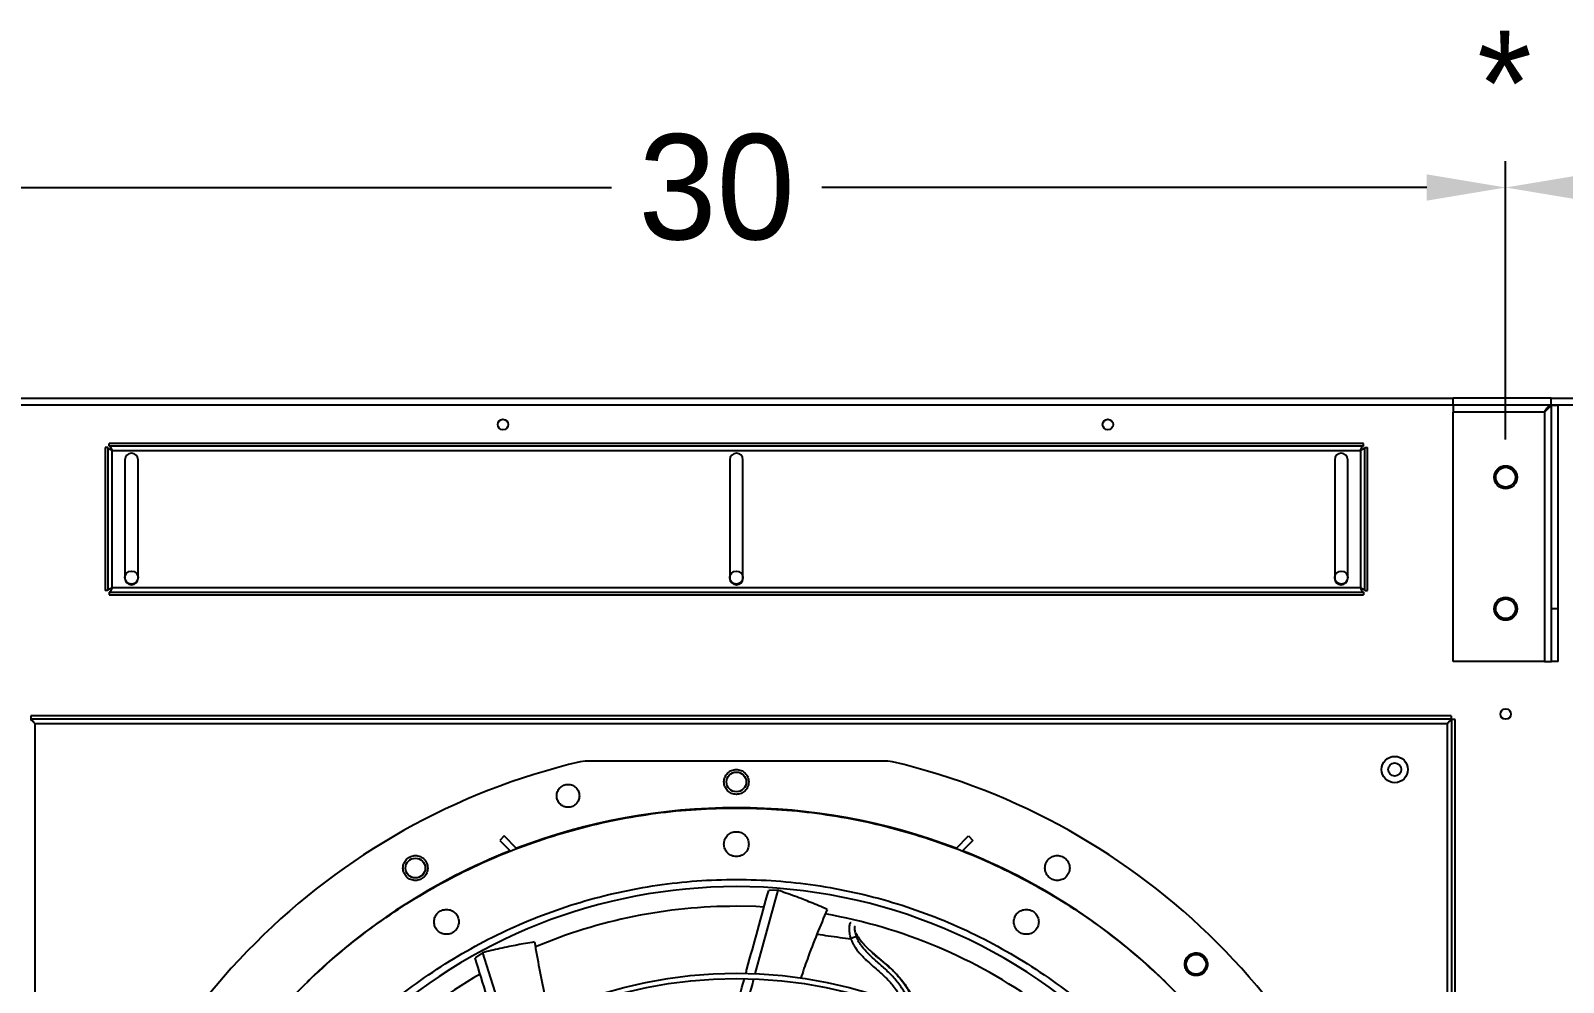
# Model space of a CAD drawing. Header units: inches. Extents: x 1229 to 1453, y -1023 to -720.
# Drawn here: x 1301.69 to 1330.83, y -977.08 to -959 of the extents above; entities that cross this region are included whole.
import ezdxf

# ---------------------------------------------------------------- set-up
doc = ezdxf.new("R2010")
doc.units = ezdxf.units.IN
doc.header["$MEASUREMENT"] = 0
doc.header["$PDSIZE"] = -1
doc.dimstyles.new('RAE Solutions', dxfattribs={"dimtxt": 2, "dimasz": 1.5, "dimexe": 0.5, "dimexo": 0.5, "dimgap": 0.5, "dimtad": 0, "dimtih": 1, "dimtoh": 1, "dimdec": 3, "dimrnd": 0.125, "dimzin": 1, "dimdsep": 46, "dimlunit": 5, "dimtxsty": 'Standard', "dimcen": 0.09, "dimadec": 0, "dimazin": 0, "dimtfac": 1, "dimtdec": 3, "dimtofl": 0, "dimtmove": 0, "dimatfit": 3, "dimfxl": 1, "dimtolj": 1, "dimtzin": 1, "dimarcsym": 0})

# ---------------------------------------------------------------- blocks, each defined once
blk = doc.blocks.new('*D278')
at = {"color": 0, "lineweight": -2, "transparency": 16777216}
for p, q in [((1299.736, -966.764), (1299.736, -961.479)), ((1329.736, -966.764), (1329.736, -961.479)), ((1301.236, -961.979), (1312.736, -961.979)), ((1328.236, -961.979), (1316.736, -961.979))]:
    blk.add_line(p, q, dxfattribs=at)
at = {"color": 0, "transparency": 16777216}
for points in [[(1301.236, -961.729), (1301.236, -962.229), (1299.736, -961.979)], [(1328.236, -961.729), (1328.236, -962.229), (1329.736, -961.979)]]:
    blk.add_solid(points, dxfattribs=at)
at = {"layer": 'Defpoints', "color": 0, "transparency": 16777216}
for p in [(1329.736, -961.979), (1299.736, -967.264), (1329.736, -967.264)]:
    blk.add_point(p, dxfattribs=at)
at = {"color": 0, "transparency": 16777216, "insert": (1314.736, -961.979), "char_height": 2, "attachment_point": 5}
blk.add_mtext('\\A1;30', dxfattribs=at)
blk = doc.blocks.new('*D281')
at = {"color": 0, "lineweight": -2, "transparency": 16777216}
for p, q in [((1329.736, -966.764), (1329.736, -961.479)), ((1359.799, -966.764), (1359.799, -961.479)), ((1331.236, -961.979), (1342.768, -961.979)), ((1358.299, -961.979), (1346.768, -961.979))]:
    blk.add_line(p, q, dxfattribs=at)
at = {"color": 0, "transparency": 16777216}
for points in [[(1331.236, -961.729), (1331.236, -962.229), (1329.736, -961.979)], [(1358.299, -961.729), (1358.299, -962.229), (1359.799, -961.979)]]:
    blk.add_solid(points, dxfattribs=at)
at = {"layer": 'Defpoints', "color": 0, "transparency": 16777216}
for p in [(1359.799, -961.979), (1329.736, -967.264), (1359.799, -967.264)]:
    blk.add_point(p, dxfattribs=at)
at = {"color": 0, "transparency": 16777216, "insert": (1344.768, -961.979), "char_height": 2, "attachment_point": 5}
blk.add_mtext('\\A1;30', dxfattribs=at)

msp = doc.modelspace()

# ---------------------------------------------------------------- linework, layer by layer
at = {"color": 18, "linetype": 'Continuous', "lineweight": 25, "true_color": 0x000000}
for p, q in [((1328.7364, -966.1155), (1300.59, -966.1155)), ((1300.5993, -965.9825), (1328.7364, -965.9825)), ((1328.7364, -966.1125), (1328.7364, -965.9825)), ((1330.5993, -965.9825), (1328.7364, -965.9825)), ((1330.5993, -966.1125), (1328.7364, -966.1125)), ((1328.7364, -966.1125), (1328.7364, -966.2465)), ((1330.4724, -966.2465), (1328.7364, -966.2465)), ((1328.7364, -970.9825), (1328.7364, -966.2465)), ((1330.4724, -966.2465), (1330.4724, -970.9825)), ((1358.6739, -966.1155), (1330.59, -966.1155)), ((1330.5993, -966.1125), (1330.5993, -965.9825)), ((1330.5993, -965.9825), (1358.6739, -965.9825)), ((1330.7364, -966.1196), (1330.6064, -966.1196)), ((1330.6064, -969.9825), (1330.6064, -966.1196)), ((1330.7364, -969.9825), (1330.7364, -966.1196)), ((1303.1606, -966.9181), (1303.1106, -966.9181)), ((1303.1106, -966.9181), (1303.1106, -969.6374)), ((1303.1606, -966.9181), (1303.1606, -969.6374)), ((1327.0328, -966.8402), (1303.1885, -966.8402)), ((1303.1885, -966.8902), (1303.1885, -966.8402)), ((1327.0328, -966.8902), (1303.1885, -966.8902)), ((1303.2436, -966.9732), (1326.9776, -966.9732)), ((1303.2436, -969.5822), (1303.2436, -966.9732)), ((1326.9776, -966.9732), (1326.9776, -969.5822)), ((1327.0328, -966.8902), (1327.0328, -966.8402)), ((1327.0606, -966.9181), (1327.1106, -966.9181)), ((1327.0606, -969.6374), (1327.0606, -966.9181)), ((1327.1106, -969.6374), (1327.1106, -966.9181)), ((1303.4856, -967.1527), (1303.4856, -969.4027)), ((1303.7356, -969.4027), (1303.7356, -967.1527)), ((1314.9856, -967.1527), (1314.9856, -969.4027)), ((1315.2356, -969.4027), (1315.2356, -967.1527)), ((1326.4856, -967.1527), (1326.4856, -969.4027)), ((1326.7356, -969.4027), (1326.7356, -967.1527)), ((1303.1606, -969.6374), (1303.1106, -969.6374)), ((1303.1885, -969.6652), (1303.1885, -969.7152)), ((1303.1885, -969.6652), (1327.0328, -969.6652)), ((1303.1885, -969.7152), (1327.0328, -969.7152)), ((1326.9776, -969.5822), (1303.2436, -969.5822)), ((1327.0328, -969.6652), (1327.0328, -969.7152)), ((1327.0606, -969.6374), (1327.1106, -969.6374)), ((1330.7364, -969.9825), (1330.6064, -969.9825)), ((1330.6064, -970.9825), (1330.6064, -969.9825)), ((1330.7364, -970.9825), (1330.7364, -969.9825)), ((1330.4724, -970.9825), (1328.7364, -970.9825)), ((1330.4724, -970.9825), (1330.6064, -970.9825)), ((1330.7364, -970.9825), (1330.6064, -970.9825)), ((1301.6974, -972.015), (1301.6974, -972.078)), ((1328.7033, -972.015), (1301.6974, -972.015)), ((1328.7033, -972.078), (1301.6974, -972.078)), ((1328.7033, -972.015), (1328.7033, -972.078)), ((1301.7734, -972.161), (1301.7734, -999.411)), ((1301.7734, -972.161), (1328.6274, -972.161)), ((1328.6274, -972.161), (1328.6274, -999.411)), ((1328.7734, -972.0851), (1328.7104, -972.0851)), ((1328.7104, -999.487), (1328.7104, -972.0851)), ((1328.7734, -999.487), (1328.7734, -972.0851)), ((1312.233, -972.8787), (1312.1427, -972.8893)), ((1317.9882, -972.8787), (1312.233, -972.8787)), ((1318.0785, -972.8893), (1317.9882, -972.8787)), ((1310.6973, -974.299), (1310.6155, -974.3842)), ((1310.6155, -974.3842), (1310.8128, -974.5816)), ((1310.9332, -974.5349), (1310.6973, -974.299)), ((1319.2881, -974.5349), (1319.5239, -974.299)), ((1319.6058, -974.3842), (1319.4084, -974.5816)), ((1319.5239, -974.299), (1319.6058, -974.3842)), ((1315.897, -975.33), (1315.4642, -976.9203)), ((1315.897, -975.33), (1315.7249, -975.3343)), ((1310.2858, -976.5159), (1310.1433, -976.6126)), ((1310.2858, -976.5159), (1310.781, -978.0863)), ((1317.7953, -976.5957), (1317.6907, -976.5035))]:
    msp.add_line(p, q, dxfattribs=at)
at = {"color": 18, "linetype": 'Continuous', "lineweight": 25, "true_color": 0x000000, "flags": 128}
msp.add_lwpolyline([(1315.6369, -975.6487), (1315.4808, -975.6416), (1315.1106, -975.6347)], dxfattribs=at)
at = {"color": 18, "linetype": 'Continuous', "lineweight": 25, "true_color": 0x000000}
for centre, radius in [((1310.6739, -966.4825), 0.0995), ((1322.1739, -966.4825), 0.0995), ((1329.7364, -967.4825), 0.2188), ((1329.7364, -967.4825), 0.1875), ((1303.6106, -969.39), 0.125), ((1315.1106, -969.39), 0.125), ((1326.6106, -969.39), 0.125), ((1329.7364, -969.9825), 0.2188), ((1329.7364, -969.9825), 0.1875), ((1329.7364, -971.9825), 0.0995), ((1327.6274, -973.036), 0.25), ((1327.6274, -973.036), 0.125), ((1315.1106, -973.2724), 0.1875), ((1309.0082, -974.9076), 0.1875), ((1323.852, -976.7358), 0.1875), ((1315.1106, -985.4772), 8.5704), ((1315.1106, -985.4772), 8.472)]:
    msp.add_circle(centre, radius, dxfattribs=at)
for centre, radius, start, end in [((1303.6106, -967.1527), 0.125, 0, 180), ((1315.1106, -967.1527), 0.125, 0, 180), ((1326.6106, -967.1527), 0.125, 0, 180), ((1303.6106, -969.4027), 0.125, 180, 0), ((1315.1106, -969.4027), 0.125, 180, 0), ((1326.6106, -969.4027), 0.125, 180, 0), ((1315.1106, -985.4772), 12.9331, 103.26667, 166.73333), ((1315.1106, -985.4772), 12.9331, 13.26667, 76.73333), ((1315.1106, -985.4772), 11.7147, 69.09994, 110.90006), ((1315.1106, -985.4772), 11.7147, 111.53134, 134.20264), ((1315.1106, -985.4772), 11.7147, 45.79736, 68.46866), ((1315.1106, -985.4772), 10.2157, 90, 133.03686), ((1315.1106, -985.4772), 10.2157, 44.36303, 90), ((1315.1106, -985.4772), 9.8425, 90, 112.84339), ((1315.1106, -985.4772), 9.8425, 54.20961, 80.11304), ((1315.1106, -985.4772), 9.8425, 119.66087, 133.01249)]:
    msp.add_arc(centre, radius, start, end, dxfattribs=at)
for points, knots in [([(1330.4724, -966.2465), (1330.4829, -966.229), (1330.5041, -966.1939), (1330.5358, -966.1496), (1330.5675, -966.1186), (1330.5887, -966.1146), (1330.5993, -966.1125)], [0, 0, 0, 0, 0.24999971, 0.50000315, 0.74999934, 1, 1, 1, 1]), ([(1330.6064, -966.1196), (1330.6053, -966.1207), (1330.6031, -966.1228), (1330.5871, -966.1359), (1330.5608, -966.1593), (1330.5221, -966.1979), (1330.4897, -966.2296), (1330.4724, -966.2465)], [0, 0, 0, 0, 0.15115308, 0.30199712, 0.4605097, 0.71197643, 1, 1, 1, 1]), ([(1303.2436, -966.9732), (1303.2335, -966.969), (1303.2132, -966.9604), (1303.1868, -966.9475), (1303.168, -966.9346), (1303.1611, -966.9248), (1303.1607, -966.9193), (1303.1606, -966.9181)], [0, 0, 0, 0, 0.2332194, 0.4664915, 0.6997635, 0.9330422, 1, 1, 1, 1]), ([(1303.1885, -966.8902), (1303.1927, -966.8913), (1303.2013, -966.8935), (1303.2142, -966.9103), (1303.2271, -966.9346), (1303.2369, -966.9574), (1303.2424, -966.9703), (1303.2436, -966.9732)], [0, 0, 0, 0, 0.2332203, 0.4664921, 0.6997636, 0.9330435, 1, 1, 1, 1]), ([(1326.9776, -966.9732), (1326.9819, -966.9631), (1326.9905, -966.9428), (1327.0034, -966.9164), (1327.0162, -966.8977), (1327.0261, -966.8908), (1327.0315, -966.8903), (1327.0328, -966.8902)], [0, 0, 0, 0, 0.2332176, 0.4664862, 0.6997697, 0.9330482, 1, 1, 1, 1]), ([(1327.0606, -966.9181), (1327.0595, -966.9224), (1327.0574, -966.9309), (1327.0406, -966.9438), (1327.0162, -966.9567), (1326.9935, -966.9665), (1326.9805, -966.972), (1326.9776, -966.9732)], [0, 0, 0, 0, 0.2332229, 0.4664916, 0.6997641, 0.9330449, 1, 1, 1, 1]), ([(1303.1606, -969.6374), (1303.1617, -969.6331), (1303.1639, -969.6245), (1303.1807, -969.6117), (1303.205, -969.5988), (1303.2277, -969.589), (1303.2407, -969.5835), (1303.2436, -969.5822)], [0, 0, 0, 0, 0.2332187, 0.4664869, 0.6997608, 0.9330363, 1, 1, 1, 1]), ([(1303.2436, -969.5822), (1303.2393, -969.5924), (1303.2307, -969.6126), (1303.2179, -969.639), (1303.205, -969.6578), (1303.1952, -969.6647), (1303.1897, -969.6651), (1303.1885, -969.6652)], [0, 0, 0, 0, 0.2332208, 0.4664942, 0.6997656, 0.9330446, 1, 1, 1, 1]), ([(1326.9776, -969.5822), (1326.9877, -969.5865), (1327.008, -969.5951), (1327.0344, -969.608), (1327.0532, -969.6208), (1327.0601, -969.6307), (1327.0605, -969.6362), (1327.0606, -969.6374)], [0, 0, 0, 0, 0.233223, 0.4664906, 0.6997665, 0.933046, 1, 1, 1, 1]), ([(1327.0328, -969.6652), (1327.0285, -969.6642), (1327.0199, -969.662), (1327.007, -969.6452), (1326.9942, -969.6208), (1326.9843, -969.5981), (1326.9788, -969.5851), (1326.9776, -969.5822)], [0, 0, 0, 0, 0.2332229, 0.4664903, 0.6997614, 0.9330409, 1, 1, 1, 1]), ([(1301.7734, -972.161), (1301.7617, -972.1489), (1301.7427, -972.1289), (1301.7213, -972.1079), (1301.7107, -972.0949), (1301.7047, -972.0863), (1301.7001, -972.0795), (1301.6983, -972.0785), (1301.6974, -972.078)], [0, 0, 0, 0, 0.3258872, 0.5325983, 0.6334588, 0.7438485, 0.8655828, 1, 1, 1, 1]), ([(1328.7033, -972.078), (1328.7029, -972.0785), (1328.7021, -972.0793), (1328.6978, -972.0853), (1328.6913, -972.0939), (1328.6796, -972.1075), (1328.658, -972.1294), (1328.6387, -972.1493), (1328.6274, -972.161)], [0, 0, 0, 0, 0.1202754, 0.2365964, 0.3512753, 0.4667359, 0.683958, 1, 1, 1, 1]), ([(1301.6904, -972.0851), (1301.6911, -972.0857), (1301.6925, -972.087), (1301.703, -972.0944), (1301.72, -972.1089), (1301.7437, -972.1323), (1301.7632, -972.1512), (1301.7734, -972.161)], [0, 0, 0, 0, 0.1568002, 0.3135482, 0.4731292, 0.7271286, 1, 1, 1, 1]), ([(1328.6274, -972.161), (1328.6401, -972.1487), (1328.6608, -972.1286), (1328.6851, -972.1047), (1328.701, -972.092), (1328.7092, -972.0863), (1328.71, -972.0854), (1328.7104, -972.0851)], [0, 0, 0, 0, 0.3427326, 0.5568104, 0.7264845, 0.8967102, 1, 1, 1, 1]), ([(1314.8744, -973.2724), (1314.8779, -973.2417), (1314.885, -973.1799), (1314.9395, -973.1012), (1315.0176, -973.0486), (1315.1106, -973.0301), (1315.2036, -973.0486), (1315.2817, -973.1012), (1315.3362, -973.1799), (1315.3433, -973.2417), (1315.3468, -973.2724)], [0, 0, 0, 0, 0.1245351, 0.2497038, 0.3748584, 0.4999994, 0.625142, 0.7502953, 0.8754649, 1, 1, 1, 1]), ([(1311.6945, -973.5362), (1311.6978, -973.5078), (1311.7043, -973.451), (1311.7546, -973.3788), (1311.8264, -973.3307), (1311.9117, -973.314), (1311.9969, -973.3312), (1312.0684, -973.3798), (1312.118, -973.4519), (1312.1244, -973.5082), (1312.1276, -973.5362)], [0, 0, 0, 0, 0.1252416, 0.2504808, 0.3757078, 0.5009308, 0.6261607, 0.7514062, 0.8764877, 1, 1, 1, 1]), ([(1312.1276, -973.5362), (1312.1243, -973.5647), (1312.1178, -973.6213), (1312.0677, -973.6932), (1311.9965, -973.7413), (1311.9118, -973.7583), (1311.827, -973.7419), (1311.7552, -973.6941), (1311.7044, -973.622), (1311.6978, -973.5648), (1311.6945, -973.5362)], [0, 0, 0, 0, 0.125513, 0.2499855, 0.3743924, 0.4988946, 0.623259, 0.7479403, 0.8738305, 1, 1, 1, 1]), ([(1315.3468, -973.2724), (1315.3432, -973.3037), (1315.336, -973.3658), (1315.2809, -973.4444), (1315.203, -973.4965), (1315.1106, -973.5148), (1315.0182, -973.4965), (1314.9403, -973.4444), (1314.8852, -973.3658), (1314.878, -973.3037), (1314.8744, -973.2724)], [0, 0, 0, 0, 0.1262507, 0.2513317, 0.3756282, 0.5000008, 0.6243718, 0.7486683, 0.8737493, 1, 1, 1, 1]), ([(1303.4011, -985.4772), (1303.4059, -985.2217), (1303.4156, -984.7108), (1303.4936, -983.9477), (1303.6177, -983.1911), (1303.792, -982.4444), (1304.0146, -981.7106), (1304.2847, -980.9929), (1304.6012, -980.2945), (1304.9626, -979.6182), (1305.3675, -978.9671), (1305.8142, -978.3438), (1306.3006, -977.751), (1306.8248, -977.1914), (1307.3845, -976.6672), (1307.9772, -976.1807), (1308.6005, -975.7341), (1309.2517, -975.3292), (1309.9279, -974.9677), (1310.6264, -974.6513), (1311.344, -974.3812), (1312.0778, -974.1586), (1312.8246, -973.9844), (1313.5811, -973.8595), (1314.3442, -973.7844), (1315.1106, -973.7593), (1315.877, -973.7844), (1316.6401, -973.8595), (1317.3967, -973.9844), (1318.1434, -974.1586), (1318.8772, -974.3812), (1319.5949, -974.6513), (1320.2933, -974.9677), (1320.9696, -975.3292), (1321.6207, -975.7341), (1322.244, -976.1807), (1322.8368, -976.6672), (1323.3964, -977.1914), (1323.9206, -977.751), (1324.407, -978.3438), (1324.8537, -978.9671), (1325.2586, -979.6182), (1325.6201, -980.2945), (1325.9365, -980.9929), (1326.2066, -981.7106), (1326.4292, -982.4444), (1326.6035, -983.1911), (1326.7277, -983.9477), (1326.8056, -984.7108), (1326.8153, -985.2217), (1326.8201, -985.4772)], [0, 0, 0, 0, 0.0208333, 0.0416667, 0.0625, 0.0833333, 0.1041667, 0.125, 0.1458333, 0.1666667, 0.1875, 0.2083333, 0.2291667, 0.25, 0.2708333, 0.2916667, 0.3125, 0.3333333, 0.3541667, 0.375, 0.3958333, 0.4166667, 0.4375, 0.4583333, 0.4791666, 0.5, 0.5208333, 0.5416667, 0.5625, 0.5833333, 0.6041667, 0.625, 0.6458333, 0.6666667, 0.6875, 0.7083333, 0.7291667, 0.75, 0.7708334, 0.7916666, 0.8125, 0.8333333, 0.8541667, 0.875, 0.8958333, 0.9166667, 0.9375, 0.9583333, 0.9791667, 1, 1, 1, 1]), ([(1314.8744, -974.4536), (1314.8779, -974.4226), (1314.885, -974.3608), (1314.9397, -974.2822), (1315.0178, -974.2296), (1315.1106, -974.2112), (1315.2035, -974.2296), (1315.2816, -974.2822), (1315.3362, -974.3608), (1315.3433, -974.4226), (1315.3468, -974.4536)], [0, 0, 0, 0, 0.12499938, 0.24999917, 0.37499984, 0.49999922, 0.62500016, 0.75000083, 0.87500062, 1, 1, 1, 1]), ([(1308.772, -974.9076), (1308.7756, -974.8765), (1308.7828, -974.8145), (1308.8378, -974.7356), (1308.9164, -974.6832), (1309.0097, -974.6652), (1309.1028, -974.6843), (1309.1806, -974.7376), (1309.2342, -974.8161), (1309.241, -974.8772), (1309.2445, -974.9076)], [0, 0, 0, 0, 0.1254907, 0.2509651, 0.3764323, 0.5019048, 0.627389, 0.7528822, 0.8772354, 1, 1, 1, 1]), ([(1315.3468, -974.4536), (1315.3433, -974.4845), (1315.3362, -974.5463), (1315.2816, -974.6249), (1315.2035, -974.6775), (1315.1106, -974.6959), (1315.0178, -974.6775), (1314.9397, -974.6249), (1314.885, -974.5463), (1314.8779, -974.4845), (1314.8744, -974.4536)], [0, 0, 0, 0, 0.1249994, 0.2499992, 0.3749998, 0.5000008, 0.6250002, 0.7500008, 0.8750006, 1, 1, 1, 1]), ([(1320.9768, -974.9076), (1320.9802, -974.8772), (1320.9871, -974.8161), (1321.0407, -974.7375), (1321.1184, -974.6843), (1321.2115, -974.6652), (1321.3049, -974.6832), (1321.3834, -974.7356), (1321.4385, -974.8145), (1321.4456, -974.8765), (1321.4492, -974.9076)], [0, 0, 0, 0, 0.1228082, 0.2472162, 0.3726972, 0.4981629, 0.6236178, 0.749069, 0.8745261, 1, 1, 1, 1]), ([(1309.2445, -974.9076), (1309.2409, -974.9384), (1309.2339, -974.9999), (1309.1797, -975.0783), (1309.1023, -975.131), (1309.01, -975.1499), (1308.9172, -975.1322), (1308.8385, -975.0802), (1308.7829, -975.0012), (1308.7757, -974.9388), (1308.772, -974.9076)], [0, 0, 0, 0, 0.1245789, 0.248876, 0.3733744, 0.497749, 0.6221017, 0.7475157, 0.873759, 1, 1, 1, 1]), ([(1321.4492, -974.9076), (1321.4456, -974.9388), (1321.4383, -975.0012), (1321.3828, -975.0802), (1321.3041, -975.1322), (1321.2113, -975.1499), (1321.119, -975.131), (1321.0415, -975.0783), (1320.9873, -974.9999), (1320.9803, -974.9384), (1320.9768, -974.9076)], [0, 0, 0, 0, 0.12623738, 0.25247577, 0.37783753, 0.50218009, 0.626588, 0.75113133, 0.87544953, 1, 1, 1, 1]), ([(1308.2234, -977.7484), (1308.4144, -977.5852), (1308.7965, -977.2589), (1309.4128, -976.8239), (1310.0567, -976.4318), (1310.728, -976.0884), (1311.4224, -975.7945), (1312.1363, -975.5519), (1312.866, -975.3619), (1313.6076, -975.2254), (1314.3571, -975.1433), (1315.1106, -975.1158), (1315.8641, -975.1433), (1316.6137, -975.2254), (1317.3552, -975.3619), (1318.0849, -975.5519), (1318.7989, -975.7945), (1319.4932, -976.0884), (1320.1646, -976.4318), (1320.8084, -976.8239), (1321.4248, -977.2589), (1321.8068, -977.5852), (1321.9979, -977.7484)], [0, 0, 0, 0, 0.05, 0.1, 0.15, 0.2, 0.25, 0.3, 0.35, 0.4, 0.45, 0.5, 0.55, 0.6000001, 0.65, 0.7, 0.75, 0.8000001, 0.85, 0.9000001, 0.9500001, 1, 1, 1, 1]), ([(1315.2897, -976.9109), (1315.2971, -976.8837), (1315.441, -976.3564), (1315.5867, -975.8318), (1315.7249, -975.3343)], [0, 0, 0, 0, 0.05160945, 1, 1, 1, 1]), ([(1316.8372, -975.6927), (1316.7837, -975.6693), (1316.6804, -975.6242), (1316.5295, -975.562), (1316.3763, -975.5015), (1316.2192, -975.4422), (1316.0564, -975.3838), (1315.9495, -975.3477), (1315.897, -975.33)], [0, 0, 0, 0, 0.1737119, 0.3354175, 0.4850757, 0.6632662, 0.8349161, 1, 1, 1, 1]), ([(1309.3626, -975.9304), (1309.3661, -975.8995), (1309.3732, -975.8377), (1309.4279, -975.7591), (1309.5059, -975.7065), (1309.5988, -975.6881), (1309.6917, -975.7065), (1309.7697, -975.7591), (1309.8244, -975.8377), (1309.8315, -975.8995), (1309.835, -975.9304)], [0, 0, 0, 0, 0.1249994, 0.2499999, 0.3749998, 0.5000008, 0.6250002, 0.7500001, 0.8750006, 1, 1, 1, 1]), ([(1316.8372, -975.6927), (1316.7062, -976.0053), (1316.5254, -976.4366), (1316.3752, -976.8792), (1316.3339, -977.0011)], [0, 0, 0, 0, 0.7245337, 1, 1, 1, 1]), ([(1320.3862, -975.9304), (1320.3898, -975.8995), (1320.3969, -975.8377), (1320.4515, -975.7591), (1320.5296, -975.7065), (1320.6224, -975.6881), (1320.7153, -975.7065), (1320.7934, -975.7591), (1320.848, -975.8377), (1320.8551, -975.8995), (1320.8586, -975.9304)], [0, 0, 0, 0, 0.1249998, 0.2500004, 0.3749989, 0.4999984, 0.6250011, 0.7499996, 0.8750002, 1, 1, 1, 1]), ([(1309.835, -975.9304), (1309.8315, -975.9614), (1309.8244, -976.0232), (1309.7697, -976.1018), (1309.6917, -976.1544), (1309.5988, -976.1728), (1309.5059, -976.1544), (1309.4279, -976.1018), (1309.3732, -976.0232), (1309.3661, -975.9614), (1309.3626, -975.9304)], [0, 0, 0, 0, 0.1250002, 0.25, 0.3749998, 0.4999992, 0.6250002, 0.75, 0.8749998, 1, 1, 1, 1]), ([(1317.2888, -976.2536), (1317.2853, -976.2414), (1317.2775, -976.2142), (1317.2685, -976.1695), (1317.2628, -976.1248), (1317.2605, -976.0837), (1317.2606, -976.0479), (1317.2634, -976.0104), (1317.2699, -975.9763), (1317.2803, -975.9457), (1317.2901, -975.9422), (1317.2953, -975.9404)], [0, 0, 0, 0, 0.0797527, 0.1782759, 0.2969962, 0.3878826, 0.4805779, 0.582576, 0.7201843, 0.853487, 1, 1, 1, 1]), ([(1317.3664, -976.0144), (1317.3629, -976.015), (1317.356, -976.0163), (1317.3565, -976.0636), (1317.3654, -976.132), (1317.3851, -976.1902), (1317.3949, -976.2192)], [0, 0, 0, 0, 0.2444648, 0.4943341, 0.7479238, 1, 1, 1, 1]), ([(1317.3835, -976.1427), (1317.3898, -976.1563), (1317.4025, -976.1835), (1317.4266, -976.2223), (1317.4513, -976.2577), (1317.4783, -976.2932), (1317.5121, -976.3337), (1317.5451, -976.3701), (1317.5739, -976.4003), (1317.5989, -976.4257), (1317.6271, -976.4534), (1317.6556, -976.4805), (1317.6748, -976.4981), (1317.6834, -976.5059)], [0, 0, 0, 0, 0.1176216, 0.2352917, 0.3088849, 0.3993937, 0.5172299, 0.6329843, 0.6960847, 0.7668568, 0.8452752, 0.931299, 1, 1, 1, 1]), ([(1320.8586, -975.9304), (1320.8551, -975.9614), (1320.848, -976.0232), (1320.7934, -976.1018), (1320.7153, -976.1544), (1320.6224, -976.1728), (1320.5296, -976.1544), (1320.4515, -976.1018), (1320.3969, -976.0232), (1320.3898, -975.9614), (1320.3862, -975.9304)], [0, 0, 0, 0, 0.12500056, 0.25000043, 0.37499897, 0.50000156, 0.62500103, 0.74999957, 0.87499944, 1, 1, 1, 1]), ([(1311.2728, -976.3127), (1311.2151, -976.322), (1311.1038, -976.3398), (1310.9433, -976.3691), (1310.7817, -976.401), (1310.6175, -976.4361), (1310.4489, -976.4749), (1310.3395, -976.5024), (1310.2858, -976.5159)], [0, 0, 0, 0, 0.1737119, 0.3354175, 0.4850765, 0.663267, 0.8349162, 1, 1, 1, 1]), ([(1311.2728, -976.3127), (1311.3316, -976.6464), (1311.4128, -977.1072), (1311.5257, -977.5608), (1311.5569, -977.6859)], [0, 0, 0, 0, 0.7243418, 1, 1, 1, 1]), ([(1316.6484, -976.1652), (1316.7183, -976.175), (1316.8612, -976.1951), (1317.0746, -976.2254), (1317.2181, -976.2443), (1317.2888, -976.2536)], [0, 0, 0, 0, 0.3267933, 0.6684238, 1, 1, 1, 1]), ([(1317.3949, -976.2192), (1317.3924, -976.2187), (1317.3873, -976.2176), (1317.3763, -976.2181), (1317.3628, -976.2204), (1317.3474, -976.2246), (1317.3312, -976.2306), (1317.3154, -976.2378), (1317.301, -976.2456), (1317.2928, -976.251), (1317.2888, -976.2536)], [0, 0, 0, 0, 0.1149717, 0.2381274, 0.3674159, 0.4999979, 0.6325857, 0.7618707, 0.8850249, 1, 1, 1, 1]), ([(1317.2888, -976.2536), (1317.2941, -976.2679), (1317.3049, -976.2974), (1317.3257, -976.3418), (1317.3507, -976.3872), (1317.3843, -976.4393), (1317.4265, -976.4954), (1317.4754, -976.5519), (1317.5234, -976.6023), (1317.5751, -976.6528), (1317.6377, -976.7105), (1317.7229, -976.7858), (1317.8094, -976.86), (1317.8884, -976.93), (1317.9486, -976.9862), (1318.01, -977.0486), (1318.078, -977.1268), (1318.1553, -977.2299), (1318.2364, -977.3621), (1318.2914, -977.4681), (1318.3163, -977.5309), (1318.3187, -977.5369)], [0, 0, 0, 0, 0.02731631, 0.05632953, 0.08696757, 0.11871677, 0.16539824, 0.21043079, 0.25033077, 0.28870691, 0.33947642, 0.40341538, 0.49486028, 0.54858801, 0.59872337, 0.64760049, 0.71071841, 0.78854695, 0.88111331, 0.98855143, 1, 1, 1, 1]), ([(1318.4503, -977.5886), (1318.4381, -977.5533), (1318.3989, -977.4388), (1318.3047, -977.259), (1318.1679, -977.0557), (1318.005, -976.8822), (1317.8306, -976.7297), (1317.658, -976.5779), (1317.5251, -976.438), (1317.4389, -976.3148), (1317.4095, -976.2508), (1317.3949, -976.2192)], [0, 0, 0, 0, 0.0617257, 0.2001149, 0.3387924, 0.477202, 0.6124866, 0.7450602, 0.8745996, 0.9380793, 1, 1, 1, 1]), ([(1310.6292, -978.1728), (1310.6209, -978.1464), (1310.457, -977.6254), (1310.2961, -977.1058), (1310.1433, -976.6126)], [0, 0, 0, 0, 0.05081, 1, 1, 1, 1]), ([(1317.6834, -976.5059), (1317.6864, -976.5087), (1317.6954, -976.517), (1317.7119, -976.5317), (1317.7339, -976.5513), (1317.7574, -976.5717), (1317.7793, -976.5906), (1317.7972, -976.6059), (1317.8407, -976.6429), (1317.8992, -976.6918), (1317.9699, -976.7519), (1318.0251, -976.8004), (1318.0769, -976.8481), (1318.1279, -976.8983), (1318.1777, -976.9517), (1318.239, -977.0235), (1318.3159, -977.1254), (1318.3951, -977.2517), (1318.4663, -977.3895), (1318.5206, -977.5124), (1318.549, -977.5968), (1318.5608, -977.6321)], [0, 0, 0, 0, 0.0086914, 0.0251817, 0.0460005, 0.0700237, 0.0901403, 0.1065453, 0.1195362, 0.2099479, 0.2671996, 0.3159835, 0.3655039, 0.4157712, 0.4667551, 0.5184185, 0.6120871, 0.7302009, 0.8225316, 0.9257044, 1, 1, 1, 1]), ([(1317.7955, -976.6022), (1317.824, -976.6265), (1317.9157, -976.7049), (1318.032, -976.7941), (1318.1074, -976.8767), (1318.1267, -976.8978)], [0, 0, 0, 0, 0.2506954, 0.8084079, 1, 1, 1, 1]), ([(1323.6355, -976.7358), (1323.6386, -976.7079), (1323.645, -976.6519), (1323.694, -976.58), (1323.7651, -976.5312), (1323.8504, -976.5136), (1323.936, -976.53), (1324.0082, -976.5781), (1324.0587, -976.6504), (1324.0653, -976.7073), (1324.0685, -976.7358)], [0, 0, 0, 0, 0.1231631, 0.2468648, 0.3721325, 0.4977221, 0.6232975, 0.748862, 0.8744259, 1, 1, 1, 1]), ([(1324.0685, -976.7358), (1324.0652, -976.7643), (1324.0586, -976.8215), (1324.0078, -976.8939), (1323.9356, -976.9417), (1323.8504, -976.9579), (1323.7658, -976.9405), (1323.6947, -976.8922), (1323.6451, -976.8203), (1323.6387, -976.7639), (1323.6355, -976.7358)], [0, 0, 0, 0, 0.1259762, 0.2519626, 0.3777916, 0.5024291, 0.6266817, 0.7512184, 0.8757508, 1, 1, 1, 1]), ([(1314.7648, -978.8402), (1314.8104, -978.6706), (1314.9746, -978.0594), (1315.1416, -977.451), (1315.2623, -977.0113)], [0, 0, 0, 0, 0.2775203, 1, 1, 1, 1]), ([(1315.4375, -977.0184), (1315.4221, -977.0748), (1315.2575, -977.6795), (1315.0917, -978.2862), (1314.9414, -978.8363)], [0, 0, 0, 0, 0.0932151, 1, 1, 1, 1]), ([(1318.1323, -976.9037), (1318.1685, -976.9404), (1318.263, -977.0359), (1318.3874, -977.2215), (1318.4987, -977.4304), (1318.5486, -977.5745), (1318.57, -977.6363)], [0, 0, 0, 0, 0.1847234, 0.481092, 0.7775396, 1, 1, 1, 1])]:
    msp.add_open_spline(points, degree=3, knots=knots, dxfattribs=at)

# ---------------------------------------------------------------- texts
at = {"color": 18, "true_color": 0x000000, "insert": (1329.715, -959.9994), "char_height": 2, "attachment_point": 5}
msp.add_mtext('\\A1;*', dxfattribs=at)

# ---------------------------------------------------------------- dimensions: what is measured, and where the dimension line sits
at = {"color": 18, "true_color": 0x000000}
for base, p1, p2, picture, middle in [((1329.7364, -961.9788), (1299.7364, -967.2638), (1329.7364, -967.2638), '*D278', (1314.7364, -961.9788)), ((1359.798854293, -961.9788209115), (1329.7363542931, -967.2637972179), (1359.798854293, -967.2637972179), '*D281', (1344.7676042931, -961.9788209115))]:
    dim = msp.add_linear_dim(base=base, p1=p1, p2=p2, dimstyle='RAE Solutions', dxfattribs=at)
    dim.commit()
    dim.dimension.update_dxf_attribs({"geometry": picture, "text_midpoint": middle})

doc.saveas('drawing.dxf')
